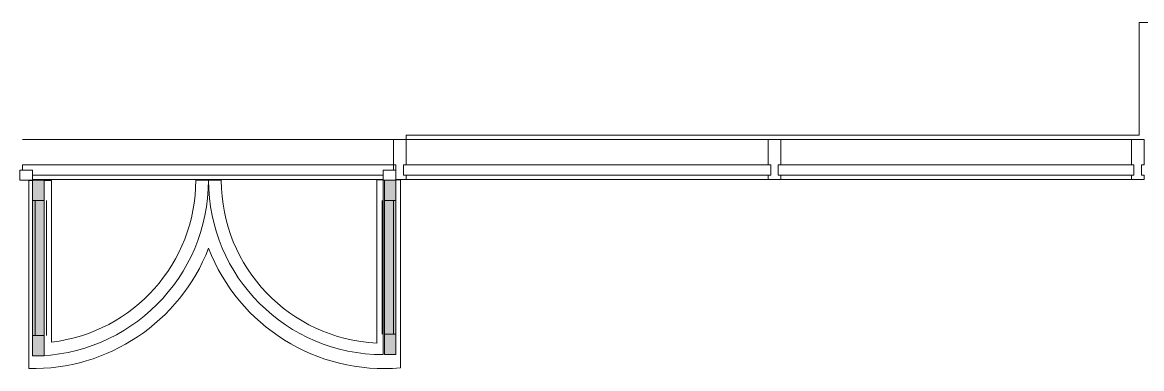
# Model space of a CAD drawing. Header units: millimetres. Extents: x -2766 to 205613, y -8553 to 29000.
# Drawn here: x 179753 to 184143, y 12640 to 14000 of the extents above; entities that cross this region are included whole.
import ezdxf

# ---------------------------------------------------------------- set-up
doc = ezdxf.new("R2010")
doc.units = ezdxf.units.MM
for name, color, linetype, lineweight, true_color in [('A-DETL-GENF-4', 7, 'Continuous', 5, 0xaaaaaa), ('A-DETL-GENF-6', 7, 'Continuous', 5, 0xe2e2e2), ('A-DOOR-2', 7, 'Continuous', 5, 0xaaaaaa), ('A-FLOR-2', 7, 'Continuous', 5, 0xaaaaaa)]:
    doc.layers.add(name, color=color, linetype=linetype, lineweight=lineweight, true_color=true_color)
doc.layers.add('A-GLAZ-CURT-3', color=7, linetype='Continuous', lineweight=5)
doc.layers.add('A-GLAZ-CWMG-3', color=7, linetype='Continuous', lineweight=5)

# ---------------------------------------------------------------- blocks, each defined once
blk = doc.blocks.new('Прямоугольный импост - Импост структурный с накладкой - 160мм Темный-V290-2_2_1_птичка')
at = {"layer": 'A-GLAZ-CWMG-3'}
for p, q in [((-50, 0), (-50, 17)), ((-50, 17), (0, 17)), ((-40, 0), (-50, 0)), ((-40, -40), (-40, 0)), ((0, 0), (-10, 0)), ((-10, 0), (-10, -40)), ((0, 17), (0, 0)), ((-50, -140), (-50, -40)), ((-50, -40), (-40, -40)), ((-10, -40), (0, -40)), ((0, -40), (0, -140)), ((0, -140), (-50, -140))]:
    blk.add_line(p, q, dxfattribs=at)
blk = doc.blocks.new('Дверь_Витражная_остекление_ - ВВ-22-32429667-2_2_1_птичка')
at = {"layer": 'A-DETL-GENF-6'}
for points in [[(-687.5, -710), (-642.5, -710), (-642.5, -20), (-687.5, -21.5), (-687.5, -655.5)], [(737.5, -705), (737.5, -20), (692.5, -20), (692.5, -705), (705.8, -705)]]:
    blk.add_hatch(color=256, dxfattribs=at).paths.add_polyline_path(points)
at = {"layer": 'A-DETL-GENF-4'}
for p, q in [((-642.5, -20), (-687.5, -20)), ((-687.5, -710), (-687.5, -20)), ((-642.5, -20), (-687.5, -20)), ((-687.5, -20), (-687.5, -710)), ((-642.5, -710), (-642.5, -20)), ((-642.5, -710), (-642.5, -20)), ((692.5, -705), (692.5, -20)), ((692.5, -20), (692.5, -705)), ((737.5, -705), (737.5, -20)), ((737.5, -705), (737.5, -20)), ((-687.5, -100), (-642.5, -100)), ((-677.5, -630), (-677.5, -100)), ((-633.5, -630), (-633.5, -100)), ((683.5, -625), (683.5, -100)), ((737.5, -100), (692.5, -100)), ((727.5, -625), (727.5, -100)), ((-687.5, -630), (-642.5, -630)), ((737.5, -625), (692.5, -625)), ((-687.5, -710), (-642.5, -710)), ((-687.5, -710), (-642.5, -710)), ((737.5, -705), (692.5, -705)), ((692.5, -705), (737.5, -705))]:
    blk.add_line(p, q, dxfattribs=at)
at = {"layer": 'A-DOOR-2'}
for p, q in [((-737.5, 20), (-687.5, 20)), ((-737.5, -20), (-737.5, 20)), ((-687.5, 20), (-687.5, -20)), ((687.5, 20), (737.5, 20)), ((687.5, -20), (687.5, 20)), ((737.5, 20), (737.5, -20)), ((-687.5, -20), (-737.5, -20)), ((-687.5, -710), (-687.5, -20)), ((687.5, -705), (687.5, -20)), ((737.5, -20), (687.5, -20))]:
    blk.add_line(p, q, dxfattribs=at)
for centre, radius, start, end in [((-687.5, -20), 690, 270, 0), ((687.5, -20), 685, 180, 270)]:
    blk.add_arc(centre, radius, start, end, dxfattribs=at)
blk = doc.blocks.new('Системная панель - Стекло - 40мм-32427251-2_2_1_птичка')
at = {"layer": 'A-GLAZ-CURT-3'}
h = blk.add_hatch(dxfattribs=at)
h.set_pattern_fill('FP_183', color=256, style=0, pattern_type=2)
h.set_pattern_definition([(45, (-105312.5, -12900), (-1414.214, 1414.214), [1000, -3000]), (45, (-106312.5, -13400), (-1414.214, 1414.214), [3000, -1000]), (45, (-104312.5, -13900), (-1414.214, 1414.214), [1000, -3000])])
h.paths.add_polyline_path([(-353.3, 0), (697.5, 0), (697.5, 40), (-697.5, 40), (-697.5, 0), (-687.5, 0)])
for p, q in [((697.5, 40), (-697.5, 40)), ((-697.5, 40), (-697.5, 0)), ((697.5, 0), (697.5, 40)), ((-697.5, 0), (697.5, 0))]:
    blk.add_line(p, q, dxfattribs=at)
blk = doc.blocks.new('Прямоугольный импост - Импост структурный с накладкой - 160мм Темный-32427249-2_2_1_птичка')
at = {"layer": 'A-GLAZ-CWMG-3'}
for p, q in [((105500, 13540), (104125, 13540)), ((105500, 13383), (104125, 13383))]:
    blk.add_line(p, q, dxfattribs=at)
blk = doc.blocks.new('Прямоугольный импост - Импост структурный с накладкой - 160мм Темный-32427025-2_2_1_птичка')
at = {"layer": 'A-GLAZ-CWMG-3'}
for p, q in [((102605, 13540), (101150, 13540)), ((101150, 13420), (101150, 13440)), ((102605, 13440), (101150, 13440)), ((102605, 13440), (102605, 13420)), ((102565, 13400), (101190, 13400)), ((102565, 13383), (101190, 13383))]:
    blk.add_line(p, q, dxfattribs=at)
blk = doc.blocks.new('Системная панель - Стекло - 40мм-32427252-2_2_1_птичка')
at = {"layer": 'A-GLAZ-CURT-3'}
for p, q in [((720, 40), (-720, 40)), ((-720, 40), (-720, 0)), ((-720, 0), (720, 0)), ((720, 0), (720, 40))]:
    blk.add_line(p, q, dxfattribs=at)
blk = doc.blocks.new('Прямоугольный импост - Импост структурный с накладкой - 160мм Темный-32427244-2_2_1_птичка')
at = {"layer": 'A-GLAZ-CWMG-3'}
for p, q in [((-15, 17), (25, 17)), ((25, 0), (15, 0)), ((15, 0), (15, -40)), ((25, 17), (25, 0)), ((-25, -140), (-25, -40)), ((-25, -40), (-15, -40)), ((-15, -40), (-15, -20)), ((15, -40), (25, -40)), ((25, -40), (25, -140)), ((25, -140), (-25, -140))]:
    blk.add_line(p, q, dxfattribs=at)
blk = doc.blocks.new('Прямоугольный импост - Импост структурный с накладкой - 160мм Темный-32427250-2_2_1_птичка')
at = {"layer": 'A-GLAZ-CWMG-3'}
for p, q in [((104075, 13540), (102655, 13540)), ((104075, 13383), (102655, 13383))]:
    blk.add_line(p, q, dxfattribs=at)
blk = doc.blocks.new('Прямоугольный импост - Импост структурный с накладкой - 160мм Темный-V292-2_2_1_птичка')
at = {"layer": 'A-GLAZ-CWMG-3'}
for p, q in [((-25, 0), (-25, 17)), ((-25, 17), (25, 17)), ((-15, 0), (-25, 0)), ((-15, -40), (-15, 0)), ((25, 0), (15, 0)), ((15, 0), (15, -40)), ((25, 17), (25, 0)), ((-25, -140), (-25, -40)), ((-25, -40), (-15, -40)), ((15, -40), (25, -40)), ((25, -40), (25, -140)), ((25, -140), (-25, -140))]:
    blk.add_line(p, q, dxfattribs=at)

msp = doc.modelspace()

# ---------------------------------------------------------------- linework, layer by layer
at = {"layer": 'A-FLOR-2'}
for p, q in [((184133, 13557), (184133, 14000)), ((184133, 14000), (188143, 14000)), ((181258, 13540), (181258, 13557)), ((181258, 13557), (184133, 13557)), ((179793, 13378.5), (179778, 13378.5)), ((179778, 13378.5), (179778, 12640.2)), ((179867.4, 13378.5), (179838, 13378.5)), ((179867.4, 12744.3), (179867.4, 13378.5)), ((180533, 13380), (180433, 13380)), ((181168, 13381.5), (181143.2, 13381.5)), ((181143.2, 13381.5), (181143.2, 12740.7)), ((181235.6, 13381.5), (181218, 13381.5)), ((181235.6, 12642.7), (181235.6, 13381.5))]:
    msp.add_line(p, q, dxfattribs=at)
for centre, radius, start, end in [((179793, 13380), 640, 276.674, 0), ((181173, 13380), 640, 180, 267.3351), ((179793, 13380), 740, 268.8417, 338.8172), ((181173, 13380), 740, 201.1828, 274.8535)]:
    msp.add_arc(centre, radius, start, end, dxfattribs=at)

# ---------------------------------------------------------------- block references
at = {"layer": 'A-DOOR-2'}
msp.add_blockref('Дверь_Витражная_остекление_ - ВВ-22-32429667-2_2_1_птичка', (180480.5, 13400), dxfattribs=at)
at = {"layer": 'A-GLAZ-CURT-3'}
for name, p in [('Системная панель - Стекло - 40мм-32427252-2_2_1_птичка', (181968, 13400)), ('Системная панель - Стекло - 40мм-32427251-2_2_1_птичка', (183415.5, 13400))]:
    msp.add_blockref(name, p, dxfattribs=at)
at = {"layer": 'A-GLAZ-CWMG-3'}
for name in ['Прямоугольный импост - Импост структурный с накладкой - 160мм Темный-32427025-2_2_1_птичка', 'Прямоугольный импост - Импост структурный с накладкой - 160мм Темный-32427250-2_2_1_птичка', 'Прямоугольный импост - Импост структурный с накладкой - 160мм Темный-32427249-2_2_1_птичка']:
    msp.add_blockref(name, (78603, 0), dxfattribs=at)
at = {"layer": 'A-GLAZ-CWMG-3', "extrusion": (0, 0, -1), "rotation": 180}
for name, p in [('Прямоугольный импост - Импост структурный с накладкой - 160мм Темный-32427244-2_2_1_птичка', (-181233, 13400)), ('Прямоугольный импост - Импост структурный с накладкой - 160мм Темный-V292-2_2_1_птичка', (-182703, 13400)), ('Прямоугольный импост - Импост структурный с накладкой - 160мм Темный-V290-2_2_1_птичка', (-184153, 13400))]:
    msp.add_blockref(name, p, dxfattribs=at)

doc.saveas('drawing.dxf')
